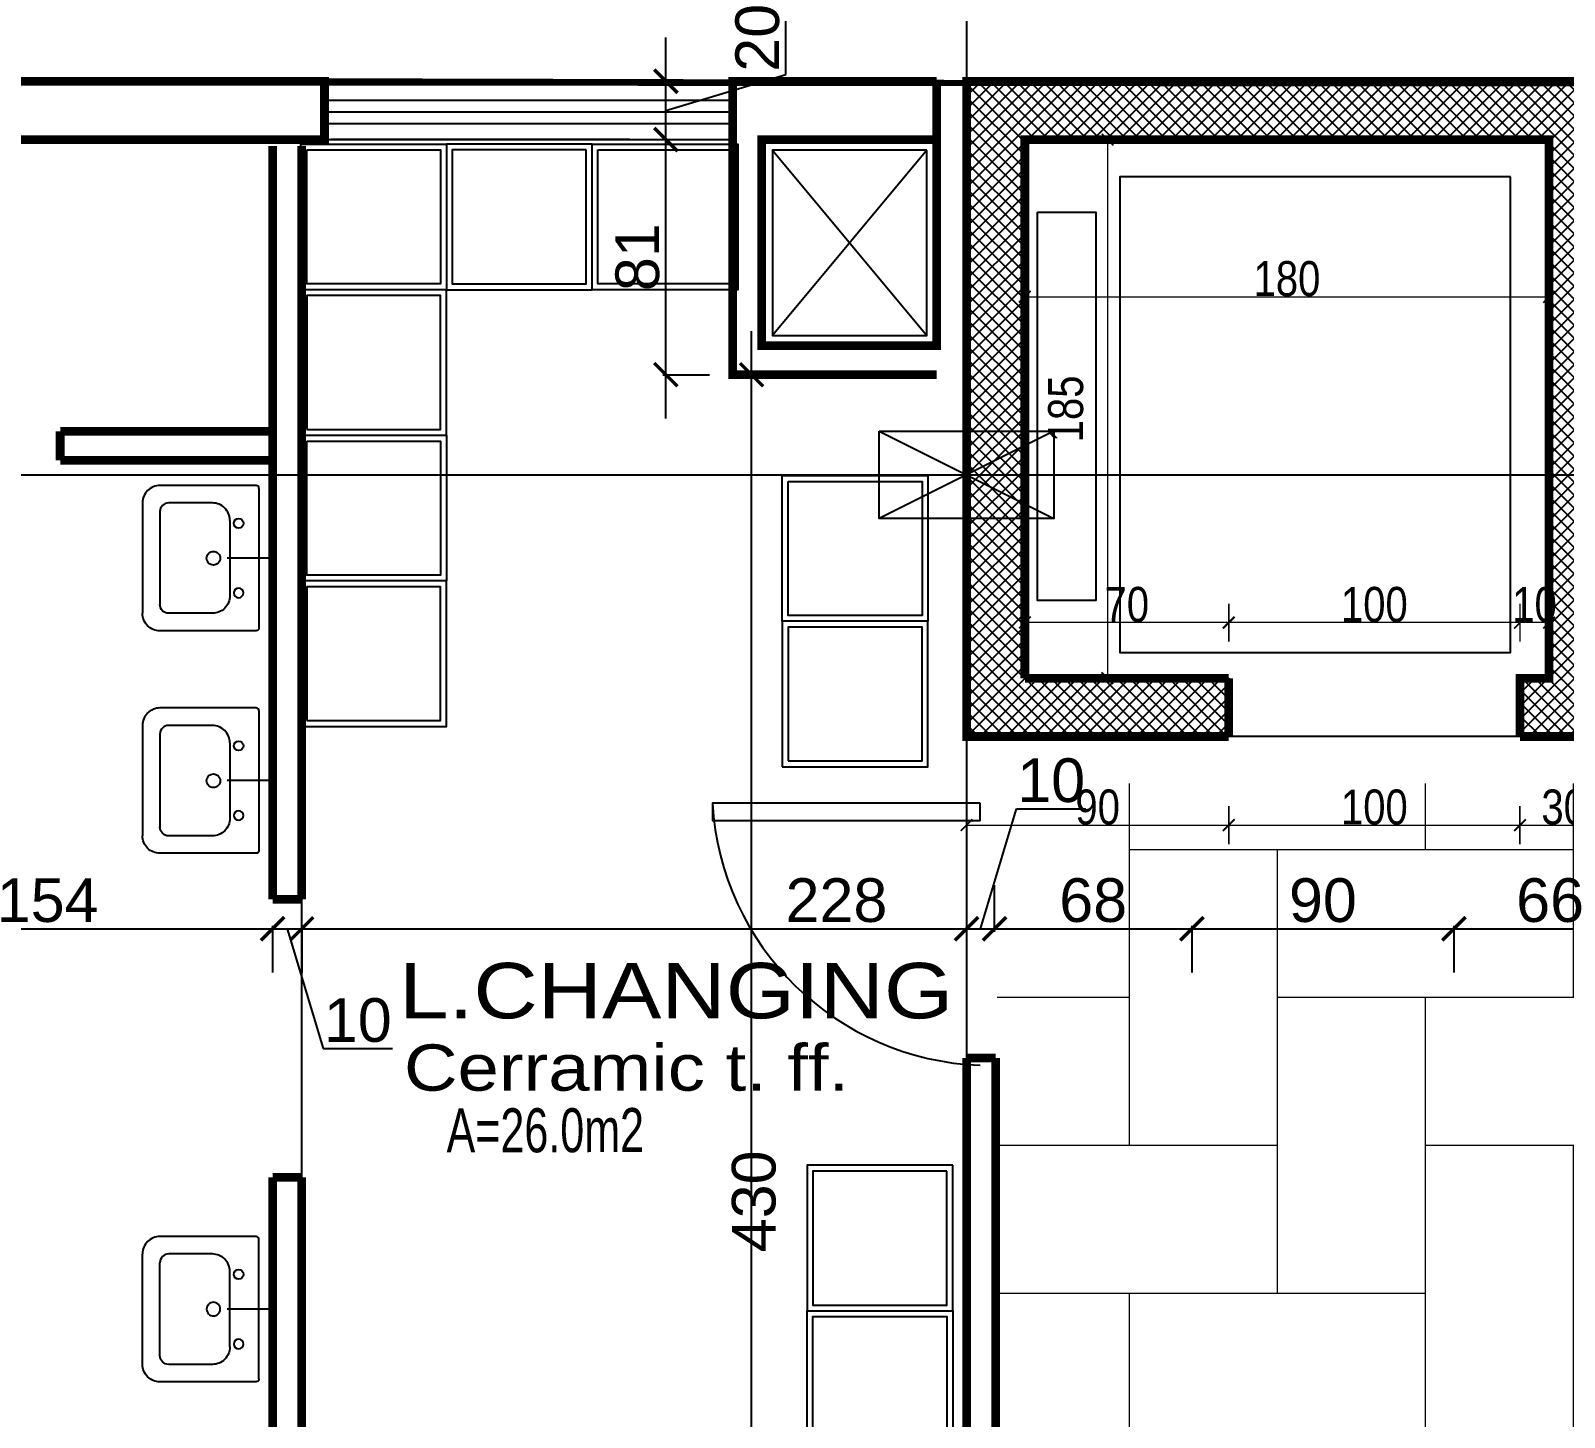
# Model space of a CAD drawing. Extents: x 250879 to 348495, y -51522 to -9360.
# Drawn here: x 293044 to 293570, y -20616 to -20140 of the extents above; entities that cross this region are included whole.
import ezdxf

# ---------------------------------------------------------------- set-up
doc = ezdxf.new("R2010")
doc.units = 0
doc.layers.get('0').update_dxf_attribs({"linetype": 'CONTINUOUS'})
doc.layers.get('DEFPOINTS').update_dxf_attribs({"color": 9, "linetype": 'CONTINUOUS'})
for name, color, linetype, lineweight in [('A-text finishing', 6, 'CONTINUOUS', 13), ('A-text function', 30, 'CONTINUOUS', 20), ('dimention', 151, 'CONTINUOUS', 13), ('FURN', 126, 'CONTINUOUS', 9)]:
    doc.layers.add(name, color=color, linetype=linetype, lineweight=lineweight)
for name, color, linetype in [('AXIS', 1, 'CONTINUOUS'), ('COLUMN', 5, 'CONTINUOUS'), ('elevat', 4, 'CONTINUOUS'), ('FURNITURE', 4, 'CONTINUOUS'), ('TEXT', 3, 'CONTINUOUS'), ('WALL', 7, 'CONTINUOUS')]:
    doc.layers.add(name, color=color, linetype=linetype)
doc.styles.add('ARIAL', font='BOD_CR.TTF', dxfattribs={"width": 1.199999999999999})
doc.styles.get("Standard").update_dxf_attribs({"font": 'sanss___.ttf', "height": 15})
doc.styles.add('yon', font='ARIALN.TTF')
doc.dimstyles.new('CM', dxfattribs={"dimscale": 0, "dimtxt": 12, "dimasz": 0.4, "dimexe": 50, "dimexo": 1000, "dimgap": 0.03, "dimtad": 1, "dimdec": 0, "dimzin": 0, "dimdsep": 46, "dimtxsty": 'yon', "dimblk": 'Ar thick3', "dimcen": 3, "dimdle": 8, "dimse1": 1, "dimse2": 1, "dimclrd": 8, "dimclre": 8, "dimclrt": 30, "dimadec": 0, "dimazin": 0, "dimtfac": 1, "dimtdec": 0, "dimtix": 1, "dimtmove": 1, "dimatfit": 3, "dimfxl": 50, "dimtolj": 1, "dimtzin": 0, "dimlwd": 9, "dimarcsym": 0})
doc.dimstyles.new('STANDARD$0', dxfattribs={"dimscale": 0, "dimtxt": 12, "dimasz": 8, "dimexe": 15, "dimexo": 0.0625, "dimgap": 2, "dimtad": 1, "dimdec": 0, "dimzin": 0, "dimdsep": 46, "dimtxsty": 'Standard', "dimblk1": 'ARCHTICK', "dimblk2": 'ARCHTICK', "dimsah": 1, "dimcen": 0.09, "dimdle": 15, "dimclrd": 3, "dimclre": 3, "dimclrt": 3, "dimazin": 0, "dimtfac": 1, "dimtdec": 0, "dimtofl": 0, "dimtmove": 1, "dimatfit": 3, "dimldrblk": 'ARCHTICK', "dimfxl": 1.045499999999997, "dimfxlon": 1, "dimtolj": 1, "dimtzin": 0, "dimarcsym": 0})

# ---------------------------------------------------------------- blocks, each defined once
blk = doc.blocks.new('COLUMN')
at = {"layer": 'AXIS'}
for p, q in [((236924.6994773077, -9644.256519553426), (236984.6994773077, -9674.256519553426)), ((236984.6994773077, -9644.256519553426), (236924.6994773077, -9674.256519553426))]:
    blk.add_line(p, q, dxfattribs=at)
at = {"layer": 'COLUMN'}
blk.add_lwpolyline([(236924.6994773077, -9644.256519553426), (236984.6994773077, -9644.256519553426), (236984.6994773077, -9674.256519553426), (236924.6994773077, -9674.256519553426)], close=True, dxfattribs=at)
blk = doc.blocks.new('AXISG')
at = {"layer": 'AXIS'}
for p, q in [((306395.3606382518, -19949.16446858895), (306395.3606382518, -23531.69156735711)), ((305609.1874572025, -20292.8329642961), (307936.9012656476, -20292.8329642961))]:
    blk.add_line(p, q, dxfattribs=at)
at = {"layer": 'WALL', "linetype": 'Continuous'}
blk.add_blockref('COLUMN', (69440.66116094415, -10633.57644474268), dxfattribs=at)
blk = doc.blocks.new('hg')
at = {"layer": 'elevat'}
for p, q in [((91202.31636477557, 75504.4290639425), (91202.31636477557, 75489.23745395713)), ((91177.35793847292, 75499.14039891952), (91177.35793847292, 75466.14039891952)), ((91226.27479107816, 75500.14039891952), (91178.35793847292, 75500.14039891952)), ((91227.27479107816, 75499.14039891952), (91227.27479107816, 75466.14039891952)), ((91215.27479107818, 75490.14039891952), (91189.35793847292, 75490.14039891952)), ((91183.35793847292, 75484.14039891952), (91183.35793847292, 75469.14039891952)), ((91221.27479107816, 75484.14039891952), (91221.27479107816, 75469.14039891952)), ((91218.27479107816, 75466.14039891952), (91186.35793847292, 75466.14039891952)), ((91221.27479107816, 75460.14039891952), (91183.35793847292, 75460.14039891952))]:
    blk.add_line(p, q, dxfattribs=at)
for centre, major_axis, ratio, start_param, end_param in [((91178.35793847292, 75499.14039891952), (0.7071067811882472, 0.7071067811882471), 0.9999999999951928, 0.7853981633998518, 2.35619449018994), ((91190.35793847292, 75493.14039891952), (-1.161119105061516, -1.161119105061516), 1, 3.141592653589793, 9.42477796076938), ((91189.35793847292, 75484.14039891952), (-4.242640687130913, 4.242640687130915), 0.9999999999945176, -0.7853981634001896, 0.7853981634001892), ((91183.35793847292, 75466.14039891952), (4.242640687123639, 4.242640687123639), 0.9999999999979474, 2.356194490191319, 3.926990816988267), ((91186.35793847292, 75469.14039891952), (2.121320343561819, 2.121320343561819), 0.9999999999979474, 2.356194490191319, 3.926990816988267)]:
    blk.add_ellipse(centre, major_axis=major_axis, ratio=ratio, start_param=start_param, end_param=end_param, dxfattribs=at)
at = {"layer": 'elevat', "extrusion": (0, 0, -1)}
for centre, major_axis, ratio, start_param, end_param in [((91226.27479107816, 75499.14039891952), (-0.7071067811882472, 0.7071067811882471), 0.9999999999951928, 0.7853981633998518, 2.35619449018994), ((91214.27479107818, 75493.14039891952), (-1.161119105065153, -1.161119105065153), 0.9999999999968666, 4.712388980384689, 10.99557428756427), ((91202.27479107818, 75484.49005854902), (-1.650171845256409, -1.650171845256409), 0.9999999999911816, 4.712388980384689, 10.99557428756427), ((91215.27479107818, 75484.14039891952), (4.242640687134552, 4.242640687134553), 0.9999999999928023, -0.7853981634010471, 0.7853981634010472), ((91218.27479107816, 75469.14039891952), (-2.121320343561819, 2.121320343561819), 0.9999999999979474, 2.356194490191319, 3.926990816988267), ((91221.27479107816, 75466.14039891952), (-4.242640687123639, 4.242640687123639), 0.9999999999979474, 2.356194490191319, 3.926990816988267)]:
    blk.add_ellipse(centre, major_axis=major_axis, ratio=ratio, start_param=start_param, end_param=end_param, dxfattribs=at)
blk = doc.blocks.new('_ARCHTICK')
at = {"color": 0, "linetype": 'ByBlock', "const_width": 0.15}
blk.add_lwpolyline([(-0.5, -0.5), (0.5, 0.5)], dxfattribs=at)
blk = doc.blocks.new('*D734')
at = {"layer": 'DEFPOINTS', "color": 0, "linetype": 'Continuous', "transparency": 16777216}
for p in [(293284.5906408271, -20258.43794118764), (293291.0886621567, -20258.43794118764), (293264.2650483239, -20688.127655297)]:
    blk.add_point(p, dxfattribs=at)
at = {"layer": 'WALL', "color": 3, "linetype": 'Continuous', "lineweight": -2, "transparency": 16777216}
for p, q in [((293291.0886621567, -20703.127655297), (293291.0886621567, -20243.43794118764)), ((293290.0431621567, -20258.43794118764), (293306.0886621567, -20258.43794118764)), ((293290.0431621567, -20688.127655297), (293306.0886621567, -20688.127655297))]:
    blk.add_line(p, q, dxfattribs=at)
at = {"layer": 'WALL', "color": 3, "linetype": 'Continuous', "lineweight": -2, "transparency": 16777216, "xscale": 8, "yscale": 8, "zscale": 8}
for p, rotation in [((293291.0886621567, -20258.43794118764), 90), ((293291.0886621567, -20688.127655297), 270)]:
    blk.add_blockref('_ARCHTICK', p, dxfattribs=dict(at, rotation=rotation))
at = {"layer": 'WALL', "color": 3, "linetype": 'Continuous', "transparency": 16777216, "insert": (293291.9157983607, -20542.31463247573), "char_height": 15, "attachment_point": 5, "rotation": 90}
blk.add_mtext('\\A1;430', dxfattribs=at)
blk = doc.blocks.new('*D735')
at = {"layer": 'DEFPOINTS', "color": 0, "linetype": 'Continuous', "transparency": 16777216}
for p in [(293244.8872764757, -20177.66837803005), (293261.6599256711, -20177.66837803005), (293255.1619043415, -20258.43794118764)]:
    blk.add_point(p, dxfattribs=at)
at = {"layer": 'WALL', "color": 3, "linetype": 'Continuous', "lineweight": -2, "transparency": 16777216}
for p, q in [((293261.6599256711, -20273.43794118764), (293261.6599256711, -20162.66837803005)), ((293260.6144256711, -20177.66837803005), (293276.6599256711, -20177.66837803005)), ((293260.6144256711, -20258.43794118764), (293276.6599256711, -20258.43794118764))]:
    blk.add_line(p, q, dxfattribs=at)
at = {"layer": 'WALL', "color": 3, "linetype": 'Continuous', "lineweight": -2, "transparency": 16777216, "xscale": 8, "yscale": 8, "zscale": 8}
for p, rotation in [((293261.6599256711, -20177.66837803005), 90), ((293261.6599256711, -20258.43794118764), 270)]:
    blk.add_blockref('_ARCHTICK', p, dxfattribs=dict(at, rotation=rotation))
at = {"layer": 'WALL', "color": 3, "linetype": 'Continuous', "transparency": 16777216, "insert": (293251.9335882225, -20218.0531596088), "char_height": 15, "attachment_point": 5, "rotation": 90}
blk.add_mtext('\\A1;81', dxfattribs=at)
blk = doc.blocks.new('*D736')
at = {"layer": 'DEFPOINTS', "color": 0, "linetype": 'Continuous', "transparency": 16777216}
for p in [(293230.9729567905, -20157.66837803005), (293261.6599256711, -20157.66837803005), (293244.8872764757, -20177.66837803005)]:
    blk.add_point(p, dxfattribs=at)
at = {"layer": 'WALL', "color": 3, "linetype": 'Continuous', "lineweight": -2, "transparency": 16777216}
for p, q in [((293302.8389380167, -20155.31467432635), (293302.8389380167, -20130.12125868849)), ((293261.6599256711, -20192.66837803005), (293261.6599256711, -20142.66837803005)), ((293260.6144256711, -20157.66837803005), (293276.6599256711, -20157.66837803005)), ((293261.6599256711, -20167.66837803005), (293302.8389380167, -20155.31467432635)), ((293260.6144256711, -20177.66837803005), (293276.6599256711, -20177.66837803005))]:
    blk.add_line(p, q, dxfattribs=at)
at = {"layer": 'WALL', "color": 3, "linetype": 'Continuous', "lineweight": -2, "transparency": 16777216, "xscale": 8, "yscale": 8, "zscale": 8}
for p, rotation in [((293261.6599256711, -20157.66837803005), 90), ((293261.6599256711, -20177.66837803005), 270)]:
    blk.add_blockref('_ARCHTICK', p, dxfattribs=dict(at, rotation=rotation))
at = {"layer": 'WALL', "color": 3, "linetype": 'Continuous', "transparency": 16777216, "insert": (293293.1126005682, -20142.71796650737), "char_height": 15, "attachment_point": 5, "rotation": 90}
blk.add_mtext('\\A1;20', dxfattribs=at)
blk = doc.blocks.new('*D739')
at = {"layer": 'DEFPOINTS', "color": 0, "linetype": 'Continuous', "transparency": 16777216}
for p in [(292972.1353686816, -20431.93111995945), (293126.6342208207, -20438.60436536954), (293126.6342208207, -20448.69684511051)]:
    blk.add_point(p, dxfattribs=at)
at = {"layer": 'WALL', "color": 3, "linetype": 'Continuous', "lineweight": -2, "transparency": 16777216}
for p, q in [((292957.1353686816, -20448.69684511051), (293141.6342208207, -20448.69684511051)), ((292972.1353686816, -20447.65134511051), (292972.1353686816, -20463.69684511051)), ((293126.6342208207, -20447.65134511051), (293126.6342208207, -20463.69684511051))]:
    blk.add_line(p, q, dxfattribs=at)
at = {"layer": 'WALL', "color": 3, "linetype": 'Continuous', "lineweight": -2, "transparency": 16777216, "xscale": 8, "yscale": 8, "zscale": 8, "rotation": 180}
blk.add_blockref('_ARCHTICK', (292972.1353686816, -20448.69684511051), dxfattribs=at)
at = {"layer": 'WALL', "color": 3, "linetype": 'Continuous', "lineweight": -2, "transparency": 16777216, "xscale": 8, "yscale": 8, "zscale": 8}
blk.add_blockref('_ARCHTICK', (293126.6342208207, -20448.69684511051), dxfattribs=at)
at = {"layer": 'WALL', "color": 3, "linetype": 'Continuous', "transparency": 16777216, "insert": (293049.3847947512, -20438.97050766195), "char_height": 15, "attachment_point": 5}
blk.add_mtext('\\A1;154', dxfattribs=at)
blk = doc.blocks.new('*D740')
at = {"layer": 'DEFPOINTS', "color": 0, "linetype": 'Continuous', "transparency": 16777216}
for p in [(293126.6342208207, -20438.60436536954), (293136.6342208207, -20438.60436536954), (293136.6342208207, -20448.69684511051)]:
    blk.add_point(p, dxfattribs=at)
at = {"layer": 'WALL', "color": 3, "linetype": 'Continuous', "lineweight": -2, "transparency": 16777216}
for p, q in [((293111.6342208207, -20448.69684511051), (293151.6342208207, -20448.69684511051)), ((293126.6342208207, -20447.65134511051), (293126.6342208207, -20463.69684511051)), ((293131.6342208207, -20448.69684511051), (293143.9879245245, -20489.87585745618)), ((293136.6342208207, -20447.65134511051), (293136.6342208207, -20463.69684511051)), ((293143.9879245245, -20489.87585745618), (293167.7615870759, -20489.87585745618))]:
    blk.add_line(p, q, dxfattribs=at)
at = {"layer": 'WALL', "color": 3, "linetype": 'Continuous', "lineweight": -2, "transparency": 16777216, "xscale": 8, "yscale": 8, "zscale": 8, "rotation": 180}
blk.add_blockref('_ARCHTICK', (293126.6342208207, -20448.69684511051), dxfattribs=at)
at = {"layer": 'WALL', "color": 3, "linetype": 'Continuous', "lineweight": -2, "transparency": 16777216, "xscale": 8, "yscale": 8, "zscale": 8}
blk.add_blockref('_ARCHTICK', (293136.6342208207, -20448.69684511051), dxfattribs=at)
at = {"layer": 'WALL', "color": 3, "linetype": 'Continuous', "transparency": 16777216, "insert": (293155.8747558002, -20480.14952000762), "char_height": 15, "attachment_point": 5}
blk.add_mtext('\\A1;10', dxfattribs=at)
blk = doc.blocks.new('*D741')
at = {"layer": 'DEFPOINTS', "color": 0, "linetype": 'Continuous', "transparency": 16777216}
for p in [(293364.9198133593, -20405.57480847526), (293136.6342208207, -20438.60436536954), (293364.9198133593, -20448.69684511051)]:
    blk.add_point(p, dxfattribs=at)
at = {"layer": 'WALL', "color": 3, "linetype": 'Continuous', "lineweight": -2, "transparency": 16777216}
for p, q in [((293121.6342208207, -20448.69684511051), (293379.9198133593, -20448.69684511051)), ((293136.6342208207, -20447.65134511051), (293136.6342208207, -20463.69684511051)), ((293364.9198133593, -20447.65134511051), (293364.9198133593, -20463.69684511051))]:
    blk.add_line(p, q, dxfattribs=at)
at = {"layer": 'WALL', "color": 3, "linetype": 'Continuous', "lineweight": -2, "transparency": 16777216, "xscale": 8, "yscale": 8, "zscale": 8, "rotation": 180}
blk.add_blockref('_ARCHTICK', (293136.6342208207, -20448.69684511051), dxfattribs=at)
at = {"layer": 'WALL', "color": 3, "linetype": 'Continuous', "lineweight": -2, "transparency": 16777216, "xscale": 8, "yscale": 8, "zscale": 8}
blk.add_blockref('_ARCHTICK', (293364.9198133593, -20448.69684511051), dxfattribs=at)
at = {"layer": 'WALL', "color": 3, "linetype": 'Continuous', "transparency": 16777216, "insert": (293320.2223452737, -20438.97050766195), "char_height": 15, "attachment_point": 5}
blk.add_mtext('\\A1;228', dxfattribs=at)
blk = doc.blocks.new('*D742')
at = {"layer": 'DEFPOINTS', "color": 0, "linetype": 'Continuous', "transparency": 16777216}
for p in [(293364.9198133593, -20405.57480847526), (293374.5043632401, -20448.69684511051), (293374.5043632401, -20493.12765529695)]:
    blk.add_point(p, dxfattribs=at)
at = {"layer": 'WALL', "color": 3, "linetype": 'Continuous', "lineweight": -2, "transparency": 16777216}
for p, q in [((293369.7120882997, -20448.69684511051), (293382.0657920034, -20407.51783276483)), ((293382.0657920034, -20407.51783276483), (293405.8394545548, -20407.51783276483)), ((293374.5043632401, -20449.74234511051), (293374.5043632401, -20433.69684511051)), ((293349.9198133593, -20448.69684511051), (293389.5043632401, -20448.69684511051)), ((293364.9198133593, -20447.65134511051), (293364.9198133593, -20463.69684511051))]:
    blk.add_line(p, q, dxfattribs=at)
at = {"layer": 'WALL', "color": 3, "linetype": 'Continuous', "lineweight": -2, "transparency": 16777216, "xscale": 8, "yscale": 8, "zscale": 8, "rotation": 180}
blk.add_blockref('_ARCHTICK', (293364.9198133593, -20448.69684511051), dxfattribs=at)
at = {"layer": 'WALL', "color": 3, "linetype": 'Continuous', "lineweight": -2, "transparency": 16777216, "xscale": 8, "yscale": 8, "zscale": 8}
blk.add_blockref('_ARCHTICK', (293374.5043632401, -20448.69684511051), dxfattribs=at)
at = {"layer": 'WALL', "color": 3, "linetype": 'Continuous', "transparency": 16777216, "insert": (293393.9526232791, -20397.79149531627), "char_height": 15, "attachment_point": 5}
blk.add_mtext('\\A1;10', dxfattribs=at)
blk = doc.blocks.new('*D743')
at = {"layer": 'DEFPOINTS', "color": 0, "linetype": 'Continuous', "transparency": 16777216}
for p in [(293442.2550983569, -20397.09950007161), (293442.2550983569, -20448.69684511051), (293374.5043632401, -20493.12765529695)]:
    blk.add_point(p, dxfattribs=at)
at = {"layer": 'WALL', "color": 3, "linetype": 'Continuous', "lineweight": -2, "transparency": 16777216}
for p, q in [((293374.5043632401, -20449.74234511051), (293374.5043632401, -20433.69684511051)), ((293359.5043632401, -20448.69684511051), (293457.2550983569, -20448.69684511051)), ((293442.2550983569, -20447.65134511051), (293442.2550983569, -20463.69684511051))]:
    blk.add_line(p, q, dxfattribs=at)
at = {"layer": 'WALL', "color": 3, "linetype": 'Continuous', "lineweight": -2, "transparency": 16777216, "xscale": 8, "yscale": 8, "zscale": 8, "rotation": 180}
blk.add_blockref('_ARCHTICK', (293374.5043632401, -20448.69684511051), dxfattribs=at)
at = {"layer": 'WALL', "color": 3, "linetype": 'Continuous', "lineweight": -2, "transparency": 16777216, "xscale": 8, "yscale": 8, "zscale": 8}
blk.add_blockref('_ARCHTICK', (293442.2550983569, -20448.69684511051), dxfattribs=at)
at = {"layer": 'WALL', "color": 3, "linetype": 'Continuous', "transparency": 16777216, "insert": (293408.3797307985, -20438.9602195961), "char_height": 15, "attachment_point": 5}
blk.add_mtext('\\A1;68', dxfattribs=at)
blk = doc.blocks.new('*D744')
at = {"layer": 'DEFPOINTS', "color": 0, "linetype": 'Continuous', "transparency": 16777216}
for p in [(293442.2550983569, -20397.09950007161), (293532.2550983569, -20397.09950007161), (293532.2550983569, -20448.69684511051)]:
    blk.add_point(p, dxfattribs=at)
at = {"layer": 'WALL', "color": 3, "linetype": 'Continuous', "lineweight": -2, "transparency": 16777216}
for p, q in [((293427.2550983569, -20448.69684511051), (293547.2550983569, -20448.69684511051)), ((293442.2550983569, -20447.65134511051), (293442.2550983569, -20463.69684511051)), ((293532.2550983569, -20447.65134511051), (293532.2550983569, -20463.69684511051))]:
    blk.add_line(p, q, dxfattribs=at)
at = {"layer": 'WALL', "color": 3, "linetype": 'Continuous', "lineweight": -2, "transparency": 16777216, "xscale": 8, "yscale": 8, "zscale": 8, "rotation": 180}
blk.add_blockref('_ARCHTICK', (293442.2550983569, -20448.69684511051), dxfattribs=at)
at = {"layer": 'WALL', "color": 3, "linetype": 'Continuous', "lineweight": -2, "transparency": 16777216, "xscale": 8, "yscale": 8, "zscale": 8}
blk.add_blockref('_ARCHTICK', (293532.2550983569, -20448.69684511051), dxfattribs=at)
at = {"layer": 'WALL', "color": 3, "linetype": 'Continuous', "transparency": 16777216, "insert": (293487.2550983569, -20438.97050766195), "char_height": 15, "attachment_point": 5}
blk.add_mtext('\\A1;90', dxfattribs=at)
blk = doc.blocks.new('*D745')
at = {"layer": 'DEFPOINTS', "color": 0, "linetype": 'Continuous', "transparency": 16777216}
for p in [(293532.2550983569, -20397.09950007161), (293598.2682888082, -20397.09950007161), (293598.2682888082, -20448.69684511051)]:
    blk.add_point(p, dxfattribs=at)
at = {"layer": 'WALL', "color": 3, "linetype": 'Continuous', "lineweight": -2, "transparency": 16777216}
for p, q in [((293517.2550983569, -20448.69684511051), (293613.2682888082, -20448.69684511051)), ((293532.2550983569, -20447.65134511051), (293532.2550983569, -20463.69684511051)), ((293598.2682888082, -20447.65134511051), (293598.2682888082, -20463.69684511051))]:
    blk.add_line(p, q, dxfattribs=at)
at = {"layer": 'WALL', "color": 3, "linetype": 'Continuous', "lineweight": -2, "transparency": 16777216, "xscale": 8, "yscale": 8, "zscale": 8, "rotation": 180}
blk.add_blockref('_ARCHTICK', (293532.2550983569, -20448.69684511051), dxfattribs=at)
at = {"layer": 'WALL', "color": 3, "linetype": 'Continuous', "lineweight": -2, "transparency": 16777216, "xscale": 8, "yscale": 8, "zscale": 8}
blk.add_blockref('_ARCHTICK', (293598.2682888082, -20448.69684511051), dxfattribs=at)
at = {"layer": 'WALL', "color": 3, "linetype": 'Continuous', "transparency": 16777216, "insert": (293565.2616935825, -20438.9602195961), "char_height": 15, "attachment_point": 5}
blk.add_mtext('\\A1;66', dxfattribs=at)
blk = doc.blocks.new('Ar thick3')
at = {"layer": 'dimention'}
blk.add_line((0, 16.22270537386066), (0, -16.22270537385884), dxfattribs=at)
at = {"layer": 'dimention', "const_width": 1.5}
blk.add_lwpolyline([(-5, -5.099295543877815), (5, 4.900704456122184)], dxfattribs=at)
blk = doc.blocks.new('*D1456')
at = {"layer": 'DEFPOINTS', "color": 0, "linetype": 'Continuous', "transparency": 16777216}
for p in [(275515.8736874223, -19138.96726523715), (275695.8736874223, -19138.96726523715), (275695.8736874223, -19192.94671258073)]:
    blk.add_point(p, dxfattribs=at)
at = {"layer": 'WALL', "color": 8, "linetype": 'Continuous', "lineweight": 9, "transparency": 16777216}
blk.add_line((275516.2736874223, -19192.94671258073), (275695.4736874222, -19192.94671258073), dxfattribs=at)
at = {"layer": 'WALL', "color": 8, "linetype": 'Continuous', "lineweight": 9, "transparency": 16777216, "xscale": 0.4, "yscale": 0.4, "zscale": 0.4, "rotation": 180}
blk.add_blockref('Ar thick3', (275515.8736874223, -19192.94671258073), dxfattribs=at)
at = {"layer": 'WALL', "color": 8, "linetype": 'Continuous', "lineweight": 9, "transparency": 16777216, "xscale": 0.4, "yscale": 0.4, "zscale": 0.4}
blk.add_blockref('Ar thick3', (275695.8736874223, -19192.94671258073), dxfattribs=at)
at = {"layer": 'WALL', "color": 30, "linetype": 'Continuous', "transparency": 16777216, "insert": (275605.8736874223, -19186.78983672807), "char_height": 12, "attachment_point": 5, "style": 'yon'}
blk.add_mtext('\\A1;180', dxfattribs=at)
blk = doc.blocks.new('*D1457')
at = {"layer": 'DEFPOINTS', "color": 0, "linetype": 'Continuous', "transparency": 16777216}
for p in [(275551.0883099155, -19138.96726523715), (275544.2439528528, -19323.96726523715), (275551.0883099155, -19323.96726523715)]:
    blk.add_point(p, dxfattribs=at)
at = {"layer": 'WALL', "color": 8, "linetype": 'Continuous', "lineweight": 9, "transparency": 16777216}
blk.add_line((275544.2439528528, -19139.36726523715), (275544.2439528528, -19323.56726523715), dxfattribs=at)
at = {"layer": 'WALL', "color": 8, "linetype": 'Continuous', "lineweight": 9, "transparency": 16777216, "xscale": 0.4, "yscale": 0.4, "zscale": 0.4}
for p, rotation in [((275544.2439528528, -19138.96726523715), 90), ((275544.2439528528, -19323.96726523715), 270)]:
    blk.add_blockref('Ar thick3', p, dxfattribs=dict(at, rotation=rotation))
at = {"layer": 'WALL', "color": 30, "linetype": 'Continuous', "transparency": 16777216, "insert": (275529.9433870927, -19231.46726523711), "char_height": 12, "attachment_point": 5, "rotation": 90, "style": 'yon'}
blk.add_mtext('\\A1;185', dxfattribs=at)
blk = doc.blocks.new('*D1471')
at = {"layer": 'DEFPOINTS', "color": 0, "linetype": 'Continuous', "transparency": 16777216}
for p in [(275495.8736874223, -19343.96726523715), (275585.8736874223, -19343.96726523715), (275585.8736874223, -19374.41912921058)]:
    blk.add_point(p, dxfattribs=at)
at = {"layer": 'WALL', "color": 8, "linetype": 'Continuous', "lineweight": 9, "transparency": 16777216}
blk.add_line((275496.2736874223, -19374.41912921058), (275585.4736874222, -19374.41912921058), dxfattribs=at)
at = {"layer": 'WALL', "color": 8, "linetype": 'Continuous', "lineweight": 9, "transparency": 16777216, "xscale": 0.4, "yscale": 0.4, "zscale": 0.4, "rotation": 180}
blk.add_blockref('Ar thick3', (275495.8736874223, -19374.41912921058), dxfattribs=at)
at = {"layer": 'WALL', "color": 8, "linetype": 'Continuous', "lineweight": 9, "transparency": 16777216, "xscale": 0.4, "yscale": 0.4, "zscale": 0.4}
blk.add_blockref('Ar thick3', (275585.8736874223, -19374.41912921058), dxfattribs=at)
at = {"layer": 'WALL', "color": 30, "linetype": 'Continuous', "transparency": 16777216, "insert": (275540.8736874223, -19368.26225335792), "char_height": 12, "attachment_point": 5, "style": 'yon'}
blk.add_mtext('\\A1;90', dxfattribs=at)
blk = doc.blocks.new('*D1472')
at = {"layer": 'DEFPOINTS', "color": 0, "linetype": 'Continuous', "transparency": 16777216}
for p in [(275585.8736874223, -19343.96726523715), (275685.8736874223, -19343.96726523715), (275685.8736874223, -19374.41912921058)]:
    blk.add_point(p, dxfattribs=at)
at = {"layer": 'WALL', "color": 8, "linetype": 'Continuous', "lineweight": 9, "transparency": 16777216}
blk.add_line((275586.2736874223, -19374.41912921058), (275685.4736874222, -19374.41912921058), dxfattribs=at)
at = {"layer": 'WALL', "color": 8, "linetype": 'Continuous', "lineweight": 9, "transparency": 16777216, "xscale": 0.4, "yscale": 0.4, "zscale": 0.4, "rotation": 180}
blk.add_blockref('Ar thick3', (275585.8736874223, -19374.41912921058), dxfattribs=at)
at = {"layer": 'WALL', "color": 8, "linetype": 'Continuous', "lineweight": 9, "transparency": 16777216, "xscale": 0.4, "yscale": 0.4, "zscale": 0.4}
blk.add_blockref('Ar thick3', (275685.8736874223, -19374.41912921058), dxfattribs=at)
at = {"layer": 'WALL', "color": 30, "linetype": 'Continuous', "transparency": 16777216, "insert": (275635.8736874223, -19368.26225335792), "char_height": 12, "attachment_point": 5, "style": 'yon'}
blk.add_mtext('\\A1;100', dxfattribs=at)
blk = doc.blocks.new('*D1473')
at = {"layer": 'DEFPOINTS', "color": 0, "linetype": 'Continuous', "transparency": 16777216}
for p in [(275685.8736874223, -19343.96726523715), (275715.8736874223, -19343.96726523715), (275715.8736874223, -19374.41912921058)]:
    blk.add_point(p, dxfattribs=at)
at = {"layer": 'WALL', "color": 8, "linetype": 'Continuous', "lineweight": 9, "transparency": 16777216}
blk.add_line((275686.2736874223, -19374.41912921058), (275715.4736874222, -19374.41912921058), dxfattribs=at)
at = {"layer": 'WALL', "color": 8, "linetype": 'Continuous', "lineweight": 9, "transparency": 16777216, "xscale": 0.4, "yscale": 0.4, "zscale": 0.4, "rotation": 180}
blk.add_blockref('Ar thick3', (275685.8736874223, -19374.41912921058), dxfattribs=at)
at = {"layer": 'WALL', "color": 8, "linetype": 'Continuous', "lineweight": 9, "transparency": 16777216, "xscale": 0.4, "yscale": 0.4, "zscale": 0.4}
blk.add_blockref('Ar thick3', (275715.8736874223, -19374.41912921058), dxfattribs=at)
at = {"layer": 'WALL', "color": 30, "linetype": 'Continuous', "transparency": 16777216, "insert": (275700.8736874223, -19368.26225335792), "char_height": 12, "attachment_point": 5, "style": 'yon'}
blk.add_mtext('\\A1;30', dxfattribs=at)
blk = doc.blocks.new('*D1474')
at = {"layer": 'DEFPOINTS', "color": 0, "linetype": 'Continuous', "transparency": 16777216}
for p in [(275685.8736874223, -19304.85455504493), (275685.8736874223, -19323.96726523715), (275695.8736874223, -19323.96726523715)]:
    blk.add_point(p, dxfattribs=at)
at = {"layer": 'WALL', "color": 8, "linetype": 'Continuous', "lineweight": 9, "transparency": 16777216}
for p, q in [((275685.4736874222, -19304.85455504493), (275685.0736874223, -19304.85455504493)), ((275695.8736874223, -19304.85455504493), (275685.8736874223, -19304.85455504493)), ((275696.2736874223, -19304.85455504493), (275696.6736874222, -19304.85455504493))]:
    blk.add_line(p, q, dxfattribs=at)
at = {"layer": 'WALL', "color": 8, "linetype": 'Continuous', "lineweight": 9, "transparency": 16777216, "xscale": 0.4, "yscale": 0.4, "zscale": 0.4}
blk.add_blockref('Ar thick3', (275685.8736874223, -19304.85455504493), dxfattribs=at)
at = {"layer": 'WALL', "color": 8, "linetype": 'Continuous', "lineweight": 9, "transparency": 16777216, "xscale": 0.4, "yscale": 0.4, "zscale": 0.4, "rotation": 180}
blk.add_blockref('Ar thick3', (275695.8736874223, -19304.85455504493), dxfattribs=at)
at = {"layer": 'WALL', "color": 30, "linetype": 'Continuous', "transparency": 16777216, "insert": (275690.8736874223, -19298.69767919228), "char_height": 12, "attachment_point": 5, "style": 'yon'}
blk.add_mtext('\\A1;10', dxfattribs=at)
blk = doc.blocks.new('*D1475')
at = {"layer": 'DEFPOINTS', "color": 0, "linetype": 'Continuous', "transparency": 16777216}
for p in [(275585.8736874223, -19304.85455504493), (275585.8736874223, -19323.96726523715), (275685.8736874223, -19323.96726523715)]:
    blk.add_point(p, dxfattribs=at)
at = {"layer": 'WALL', "color": 8, "linetype": 'Continuous', "lineweight": 9, "transparency": 16777216}
blk.add_line((275685.4736874222, -19304.85455504493), (275586.2736874223, -19304.85455504493), dxfattribs=at)
at = {"layer": 'WALL', "color": 8, "linetype": 'Continuous', "lineweight": 9, "transparency": 16777216, "xscale": 0.4, "yscale": 0.4, "zscale": 0.4, "rotation": 180}
blk.add_blockref('Ar thick3', (275585.8736874223, -19304.85455504493), dxfattribs=at)
at = {"layer": 'WALL', "color": 8, "linetype": 'Continuous', "lineweight": 9, "transparency": 16777216, "xscale": 0.4, "yscale": 0.4, "zscale": 0.4}
blk.add_blockref('Ar thick3', (275685.8736874223, -19304.85455504493), dxfattribs=at)
at = {"layer": 'WALL', "color": 30, "linetype": 'Continuous', "transparency": 16777216, "insert": (275635.8736874223, -19298.69767919228), "char_height": 12, "attachment_point": 5, "style": 'yon'}
blk.add_mtext('\\A1;100', dxfattribs=at)
blk = doc.blocks.new('*D1476')
at = {"layer": 'DEFPOINTS', "color": 0, "linetype": 'Continuous', "transparency": 16777216}
for p in [(275515.8736874223, -19304.85455504493), (275515.8736874223, -19323.96726523715), (275585.8736874223, -19323.96726523715)]:
    blk.add_point(p, dxfattribs=at)
at = {"layer": 'WALL', "color": 8, "linetype": 'Continuous', "lineweight": 9, "transparency": 16777216}
blk.add_line((275585.4736874222, -19304.85455504493), (275516.2736874223, -19304.85455504493), dxfattribs=at)
at = {"layer": 'WALL', "color": 8, "linetype": 'Continuous', "lineweight": 9, "transparency": 16777216, "xscale": 0.4, "yscale": 0.4, "zscale": 0.4, "rotation": 180}
blk.add_blockref('Ar thick3', (275515.8736874223, -19304.85455504493), dxfattribs=at)
at = {"layer": 'WALL', "color": 8, "linetype": 'Continuous', "lineweight": 9, "transparency": 16777216, "xscale": 0.4, "yscale": 0.4, "zscale": 0.4}
blk.add_blockref('Ar thick3', (275585.8736874223, -19304.85455504493), dxfattribs=at)
at = {"layer": 'WALL', "color": 30, "linetype": 'Continuous', "transparency": 16777216, "insert": (275550.8736874223, -19298.69767919228), "char_height": 12, "attachment_point": 5, "style": 'yon'}
blk.add_mtext('\\A1;70', dxfattribs=at)
blk = doc.blocks.new('LIFT G2')
at = {"layer": 'AXIS'}
h = blk.add_hatch(dxfattribs=at)
h.set_pattern_fill('ANSI37', color=256, style=0)
h.set_pattern_definition([(45, (0, 0), (-2.245064030267288, 2.245064030267288), []), (135, (0, 0), (-2.245064030267288, -2.245064030267288), [])])
h.paths.add_polyline_path([(275715.8736874223, -19118.96726523715), (275495.8736874223, -19118.96726523715), (275495.8736874223, -19343.96726523715), (275585.8736874223, -19343.96726523715), (275585.8736874223, -19323.96726523715), (275515.8736874223, -19323.96726523715), (275515.8736874223, -19138.96726523715), (275695.8736874223, -19138.96726523715), (275695.8736874223, -19323.96726523715), (275685.8736874223, -19323.96726523715), (275685.8736874223, -19343.96726523716), (275715.8736874223, -19343.96726523715)])
at = {"layer": 'FURNITURE'}
blk.add_line((275685.8736874223, -19343.96726523715), (275585.8736874223, -19343.96726523715), dxfattribs=at)
for points in [[(275682.5630394979, -19151.7460648081), (275548.4294014234, -19151.7460648081), (275548.4294014234, -19315.12188278181), (275682.5630394979, -19315.12188278181)], [(275520.250604757, -19163.94196494941), (275540.224085688, -19163.94196494941), (275540.224085688, -19297.27564186958), (275520.250604757, -19297.27564186958)]]:
    blk.add_lwpolyline(points, close=True, dxfattribs=at)
at = {"layer": 'WALL', "linetype": 'Continuous'}
for p, q in [((275495.8736874223, -19343.96726523715), (275495.8736874223, -19118.96726523715)), ((275495.8736874223, -19118.96726523715), (275715.8736874223, -19118.96726523715)), ((275715.8736874223, -19118.96726523715), (275715.8736874223, -19343.96726523715)), ((275695.8736874223, -19138.96726523715), (275515.8736874223, -19138.96726523715)), ((275515.8736874223, -19138.96726523715), (275515.8736874223, -19323.96726523715)), ((275695.8736874223, -19323.96726523715), (275695.8736874223, -19138.96726523715)), ((275515.8736874223, -19323.96726523715), (275585.8736874223, -19323.96726523715)), ((275585.8736874223, -19323.96726523715), (275585.8736874223, -19343.96726523715)), ((275685.8736874223, -19343.96726523715), (275685.8736874223, -19323.96726523715)), ((275685.8736874223, -19323.96726523715), (275695.8736874223, -19323.96726523715)), ((275585.8736874223, -19343.96726523715), (275495.8736874223, -19343.96726523715)), ((275585.8736874223, -19343.96726523715), (275495.8736874223, -19343.96726523715)), ((275715.8736874223, -19343.96726523715), (275685.8736874223, -19343.96726523715))]:
    blk.add_line(p, q, dxfattribs=at)
at = {"layer": 'WALL', "linetype": 'Continuous', "const_width": 3}
for points in [[(275585.8736874223, -19343.96726523715), (275495.8736874223, -19343.96726523715), (275495.8736874223, -19118.96726523715), (275715.8736874223, -19118.96726523715), (275715.8736874223, -19343.96726523715), (275685.8736874223, -19343.96726523715)], [(275515.8736874223, -19323.96726523715), (275515.8736874223, -19138.96726523715), (275695.8736874223, -19138.96726523715), (275695.8736874223, -19323.96726523715), (275685.8736874223, -19323.96726523715)], [(275585.8736874223, -19323.96726523715), (275515.8736874223, -19323.96726523715)], [(275585.8736874223, -19343.96726523715), (275585.8736874223, -19323.96726523715)], [(275695.8736874223, -19323.96726523715), (275685.8736874223, -19323.96726523715), (275685.8736874223, -19343.96726523715)]]:
    blk.add_lwpolyline(points, dxfattribs=at)
at = {"layer": 'WALL', "linetype": 'Continuous'}
for base, p1, p2, picture, middle in [((275695.8736874223, -19192.94671258073), (275515.8736874223, -19138.96726523715), (275695.8736874223, -19138.96726523715), '*D1456', (275605.8736874223, -19186.78983672807)), ((275515.8736874223, -19304.85455504493), (275585.8736874223, -19323.96726523715), (275515.8736874223, -19323.96726523715), '*D1476', (275550.8736874223, -19298.69767919228)), ((275585.8736874223, -19304.85455504493), (275685.8736874223, -19323.96726523715), (275585.8736874223, -19323.96726523715), '*D1475', (275635.8736874223, -19298.69767919228)), ((275685.8736874223, -19304.85455504493), (275695.8736874223, -19323.96726523715), (275685.8736874223, -19323.96726523715), '*D1474', (275690.8736874223, -19298.69767919228)), ((275585.8736874223, -19374.41912921058), (275495.8736874223, -19343.96726523715), (275585.8736874223, -19343.96726523715), '*D1471', (275540.8736874223, -19368.26225335792)), ((275685.8736874223, -19374.41912921058), (275585.8736874223, -19343.96726523715), (275685.8736874223, -19343.96726523715), '*D1472', (275635.8736874223, -19368.26225335792)), ((275715.8736874223, -19374.41912921058), (275685.8736874223, -19343.96726523715), (275715.8736874223, -19343.96726523715), '*D1473', (275700.8736874223, -19368.26225335792))]:
    dim = blk.add_linear_dim(base=base, p1=p1, p2=p2, dimstyle='CM', override={"dimscale": 1}, dxfattribs=at)
    dim.commit()
    dim.dimension.update_dxf_attribs({"geometry": picture, "text_midpoint": middle})
dim = blk.add_linear_dim(base=(275544.2439528528, -19323.96726523715), p1=(275551.0883099155, -19138.96726523715), p2=(275551.0883099155, -19323.96726523715), angle=90, dimstyle='CM', override={"dimscale": 1}, dxfattribs=at)
dim.commit()
dim.dimension.update_dxf_attribs({"geometry": '*D1457', "text_midpoint": (275536.1002629453, -19231.46726523711), "dimtype": 128})

msp = doc.modelspace()

# ---------------------------------------------------------------- hatches: boundary and pattern name
at = {"layer": 'A-text function'}
h = msp.add_hatch(dxfattribs=at)
h.set_pattern_fill('AR-HBONE', color=256, scale=0.5, angle=45, style=0)
h.set_pattern_definition([(90, (0, 0), (-50.79999999999999, 50.80000000000001), [152.4, -50.8]), (180, (3.552713678800501e-15, 50.79996537400395), (-50.79999999999999, 50.80000000000001), [152.4, -50.8])])
h.paths.add_polyline_path([(293701.894807768, -21712.91525742906), (293701.8948077681, -20398.83802715887), (293375.464545979, -20398.83802715887), (293375.464545979, -20493.12765529695), (293374.9198133593, -20677.8329642961), (293560.6966629301, -20678.01156637107), (293560.6966629302, -21077.83296429588), (293394.9198133593, -21077.83296429611), (293394.9198133593, -21492.8329642961), (293480.1348287514, -21492.8329642961), (293480.1348287514, -21712.91525742906)])
h.paths.add_polyline_path([(293701.894807768, -21907.83296429616), (293701.894807768, -21712.91525742907), (292949.4429352068, -21712.91525742906), (292949.4429352068, -21907.83296429616)])

# ---------------------------------------------------------------- linework, layer by layer
at = {"layer": 'AXIS'}
for p, q in [((293364.9198133593, -19501.49473546498), (293364.9198133593, -23531.69156735711)), ((293351.2948576565, -20181.28057765623), (293298.2243642255, -20244.99920302711)), ((293298.2243642255, -20181.28057765623), (293351.2948576565, -20244.99920302711)), ((292810.0747194011, -20292.8329642961), (294906.460440755, -20292.8329642961))]:
    msp.add_line(p, q, dxfattribs=at)
at = {"layer": 'FURNITURE', "ltscale": 3}
for p, q in [((293144.4429352068, -20157.66837803005), (293354.5906408272, -20157.66837803005)), ((293144.4429352068, -20164.1276194356), (293284.5906408271, -20164.1276194356)), ((293144.4429352068, -20172.1276194356), (293284.5906408271, -20172.1276194356)), ((293144.4429352068, -20177.66837803005), (293284.5906408271, -20177.66837803005)), ((293136.6342208207, -20534.05626567582), (293136.6342208207, -20438.60436536954))]:
    msp.add_line(p, q, dxfattribs=at)
at = {"layer": 'FURNITURE'}
msp.add_line((293369.590640827, -20405.57480847523), (293277.6272898748, -20405.57480847526), dxfattribs=at)
for points in [[(293136.32253128, -20179.23017888056), (293186.32253128, -20179.23017888056), (293186.32253128, -20229.23017888056), (293136.32253128, -20229.23017888056)], [(293138.32253128, -20181.23017888056), (293184.32253128, -20181.23017888056), (293184.32253128, -20227.23017888056), (293138.32253128, -20227.23017888056)], [(293236.32253128, -20179.23017888056), (293186.32253128, -20179.23017888056), (293186.32253128, -20229.23017888056), (293236.32253128, -20229.23017888056)], [(293234.32253128, -20181.23017888056), (293188.32253128, -20181.23017888056), (293188.32253128, -20227.23017888056), (293234.32253128, -20227.23017888056)], [(293236.32253128, -20179.23017888056), (293286.32253128, -20179.23017888056), (293286.32253128, -20229.23017888056), (293236.32253128, -20229.23017888056)], [(293238.32253128, -20181.23017888056), (293284.32253128, -20181.23017888056), (293284.32253128, -20227.23017888056), (293238.32253128, -20227.23017888056)], [(293136.32253128, -20279.23017888056), (293186.32253128, -20279.23017888056), (293186.32253128, -20229.23017888056), (293136.32253128, -20229.23017888056)], [(293138.32253128, -20277.23017888056), (293184.32253128, -20277.23017888056), (293184.32253128, -20231.23017888056), (293138.32253128, -20231.23017888056)], [(293136.32253128, -20279.23017888056), (293186.32253128, -20279.23017888056), (293186.32253128, -20329.23017888056), (293136.32253128, -20329.23017888056)], [(293138.32253128, -20281.23017888056), (293184.32253128, -20281.23017888056), (293184.32253128, -20327.23017888056), (293138.32253128, -20327.23017888056)], [(293301.6297274622, -20293.07500161108), (293351.6297274622, -20293.07500161108), (293351.6297274622, -20343.07500161108), (293301.6297274622, -20343.07500161108)], [(293303.6297274622, -20295.07500161108), (293349.6297274622, -20295.07500161108), (293349.6297274622, -20341.07500161108), (293303.6297274622, -20341.07500161108)], [(293136.32253128, -20379.23017888056), (293186.32253128, -20379.23017888056), (293186.32253128, -20329.23017888056), (293136.32253128, -20329.23017888056)], [(293138.32253128, -20377.23017888056), (293184.32253128, -20377.23017888056), (293184.32253128, -20331.23017888056), (293138.32253128, -20331.23017888056)], [(293301.6297274622, -20393.07500161108), (293351.6297274622, -20393.07500161108), (293351.6297274622, -20343.07500161108), (293301.6297274622, -20343.07500161108)], [(293303.6297274622, -20391.07500161108), (293349.6297274622, -20391.07500161108), (293349.6297274622, -20345.07500161108), (293303.6297274622, -20345.07500161108)], [(293360.1551834393, -20529.91632155247), (293310.1551834393, -20529.91632155247), (293310.1551834393, -20579.91632155247), (293360.1551834393, -20579.91632155247)], [(293358.1551834393, -20531.91632155247), (293312.1551834393, -20531.91632155247), (293312.1551834393, -20577.91632155247), (293358.1551834393, -20577.91632155247)], [(293360.1551834393, -20629.91632155247), (293310.1551834393, -20629.91632155247), (293310.1551834393, -20579.91632155247), (293360.1551834393, -20579.91632155247)], [(293358.1551834393, -20627.91632155247), (293312.1551834393, -20627.91632155247), (293312.1551834393, -20581.91632155247), (293358.1551834393, -20581.91632155247)]]:
    msp.add_lwpolyline(points, close=True, dxfattribs=at)
at = {"layer": 'FURNITURE', "flags": 128}
msp.add_lwpolyline([(293369.590640827, -20405.57480847526), (293277.6272898748, -20405.57480847526), (293277.6272898748, -20411.57480847526), (293369.590640827, -20411.57480847526), (293369.590640827, -20405.57480847523)], dxfattribs=at)
at = {"layer": 'FURNITURE'}
msp.add_arc((293373.0715089754, -20400.03323893821), 95.6049577828679, 183.3229093309681, 267.913464450939, dxfattribs=at)
at = {"layer": 'WALL', "linetype": 'Continuous'}
for p, q in [((294465.7156147787, -20157.66837786828), (292904.442935207, -20157.66837786374)), ((293144.4429352068, -20168.1276194356), (293284.5906408271, -20168.1276194356)), ((293374.9198133593, -20493.12765529695), (293374.9198133593, -20493.12765529692))]:
    msp.add_line(p, q, dxfattribs=at)
at = {"layer": 'WALL', "ltscale": 3}
msp.add_line((293249.1440207529, -20177.66837803005), (293146.6300077214, -20177.66837803005), dxfattribs=at)
msp.add_line((293249.1440207529, -20177.66837803005), (293146.6300077214, -20177.66837803005), dxfattribs=at)
at = {"layer": 'WALL', "linetype": 'Continuous', "ltscale": 3}
msp.add_line((293364.9198133593, -20493.12765529695), (293364.9198133593, -20493.12765529692), dxfattribs=at)
at = {"layer": 'WALL', "linetype": 'Continuous', "const_width": 3}
for points in [[(292720.0118131653, -21907.83296429605), (292720.011813165, -21477.8329642961), (292789.4429352062, -21477.8329642961), (292789.4429352068, -20272.66837802973), (292904.4429352069, -20272.66837803012), (292904.4429352218, -20157.668377999), (294465.7156147903, -20157.66837802988), (294465.7156147906, -20272.66837803004), (294580.7156147904, -20272.66837802973), (294580.7156147903, -20707.8329642961), (294580.7156147903, -20707.8329642961), (294580.7156147903, -20707.8329642961), (293701.8948077681, -20709.57149138337), (293701.8948077681, -20497.31333556247)], [(292904.442935207, -20157.66837802988), (292904.4429352069, -20177.66837802995), (293144.4429352068, -20177.66837802988), (293144.4429352068, -20157.66837803005), (292904.4429352069, -20157.668377999)], [(293354.5906408272, -20157.66837803005), (293294.5906408271, -20157.66837803005), (293284.5906408271, -20157.66837803005), (293284.5906408271, -20248.43794118764), (293284.5906408271, -20258.43794118764), (293354.5906408272, -20258.43794118764)], [(293354.5906408272, -20157.66837803005), (293354.5906408272, -20177.66837802988), (293294.5906408272, -20177.66837802988), (293294.5906408272, -20248.43794118764), (293354.5906408272, -20248.43794118764), (293354.5906408272, -20177.66837802988)], [(293126.6342208207, -20438.60436536954), (293126.6342208207, -20179.87479118188)], [(293136.6342208207, -20438.60436536954), (293136.6342208207, -20179.87479118188)], [(293053.694118801, -20277.8329642961), (293053.694118801, -20287.8329642961)], [(293053.694118801, -20277.8329642961), (293126.6342208207, -20277.8329642961)], [(293053.694118801, -20287.8329642961), (293126.6342208207, -20287.8329642961)], [(293136.6342208207, -20438.60436536954), (293126.6342208207, -20438.60436536954)], [(293374.9198133593, -20493.12765529695), (293364.9198133593, -20493.12765529695)], [(293364.9198133593, -20493.12765529695), (293364.9198133593, -20677.8329642961)], [(293374.9198133593, -20493.12765529695), (293374.9198133593, -20677.8329642961)], [(293126.6342208207, -20534.05626567582), (293126.6342208207, -20688.127655297)], [(293136.6342208207, -20534.05626567582), (293126.6342208207, -20534.05626567582)], [(293136.6342208207, -20534.05626567582), (293136.6342208207, -20688.127655297)]]:
    msp.add_lwpolyline(points, dxfattribs=at)
at = {"layer": 'WALL', "linetype": 'Continuous', "ltscale": 3}
msp.add_lwpolyline([(293144.4429352069, -20177.66837803005), (293184.4429352069, -20177.66837803005)], dxfattribs=at)
at = {"layer": 'WALL', "linetype": 'Continuous'}
msp.add_lwpolyline([(293351.2948576565, -20181.28057765623), (293298.2243642255, -20181.28057765623), (293298.2243642255, -20244.99920302711), (293351.2948576565, -20244.99920302711)], close=True, dxfattribs=at)

# ---------------------------------------------------------------- block references
at = {"layer": 'FURN', "xscale": -1, "rotation": 270}
for p in [(217621.7992708398, -111523.7331149633), (217621.7992708398, -111600.1526287274)]:
    msp.add_blockref('hg', p, dxfattribs=at)
at = {"layer": 'FURN', "rotation": 270}
msp.add_blockref('hg', (217621.7992708398, 70622.9628069175), dxfattribs=at)
at = {"layer": 'WALL', "linetype": 'Continuous'}
for name, p in [('AXISG', (-13030.44082489255, 0)), ('LIFT G2', (17869.04612593708, -1038.7011127929))]:
    msp.add_blockref(name, p, dxfattribs=at)

# ---------------------------------------------------------------- texts
at = {"layer": 'A-text finishing', "style": 'ARIAL', "width": 1.199999999999999}
msp.add_text('Cerramic t. ff.', height=15.87599999999759, dxfattribs=at).set_placement((293171.7374466902, -20504.31438951386))
at = {"layer": 'A-text function', "insert": (293170.077352602, -20460.42956254249), "char_height": 19.05119999999711, "width": 577.1609087999186, "attachment_point": 1, "style": 'ARIAL'}
msp.add_mtext('L.CHANGING', dxfattribs=at)
at = {"layer": 'TEXT', "width": 0.7}
msp.add_text('A=26.0m2', height=15.11999999999771, rotation=0.1269454545238823, dxfattribs=at).set_placement((293186.3677637395, -20525.53273083216))

# ---------------------------------------------------------------- dimensions: what is measured, and where the dimension line sits
at = {"layer": 'WALL', "linetype": 'Continuous'}
for base, p1, p2, picture, middle in [((293261.6599256711, -20157.66837803005), (293244.8872764757, -20177.66837803005), (293230.9729567905, -20157.66837803005), '*D736', (293293.1126005682, -20153.3146743263)), ((293261.6599256711, -20177.66837803005), (293255.1619043415, -20258.43794118764), (293244.8872764757, -20177.66837803005), '*D735', (293251.9335882225, -20218.0531596088))]:
    dim = msp.add_linear_dim(base=base, p1=p1, p2=p2, angle=90, dimstyle='STANDARD$0', override={"dimscale": 1}, dxfattribs=at)
    dim.commit()
    dim.dimension.update_dxf_attribs({"geometry": picture, "text_midpoint": middle})
dim = msp.add_linear_dim(base=(293291.0886621567, -20258.43794118764), p1=(293264.2650483239, -20688.127655297), p2=(293284.5906408271, -20258.43794118764), angle=90, dimstyle='STANDARD$0', override={"dimscale": 1}, dxfattribs=at)
dim.commit()
dim.dimension.update_dxf_attribs({"geometry": '*D734', "text_midpoint": (293301.6524238751, -20542.31463247573), "dimtype": 160})
for base, p1, p2, picture, middle in [((293374.5043632401, -20448.69684511051), (293364.9198133593, -20405.57480847526), (293374.5043632401, -20493.12765529695), '*D742', (293384.0657920034, -20397.79149531627)), ((293442.2550983569, -20448.69684511051), (293374.5043632401, -20493.12765529695), (293442.2550983569, -20397.09950007161), '*D743', (293408.3797307985, -20438.9602195961)), ((293532.2550983569, -20448.69684511051), (293442.2550983569, -20397.09950007161), (293532.2550983569, -20397.09950007161), '*D744', (293487.2550983569, -20438.97050766195)), ((293598.2682888082, -20448.69684511051), (293532.2550983569, -20397.09950007161), (293598.2682888082, -20397.09950007161), '*D745', (293565.2616935825, -20438.9602195961)), ((293126.6342208207, -20448.69684511051), (292972.1353686816, -20431.93111995945), (293126.6342208207, -20438.60436536954), '*D739', (293049.3847947512, -20438.97050766195)), ((293136.6342208207, -20448.69684511051), (293126.6342208207, -20438.60436536954), (293136.6342208207, -20438.60436536954), '*D740', (293145.9879245245, -20480.14952000762))]:
    dim = msp.add_linear_dim(base=base, p1=p1, p2=p2, dimstyle='STANDARD$0', override={"dimscale": 1}, dxfattribs=at)
    dim.commit()
    dim.dimension.update_dxf_attribs({"geometry": picture, "text_midpoint": middle})
dim = msp.add_linear_dim(base=(293364.9198133593, -20448.69684511051), p1=(293136.6342208207, -20438.60436536954), p2=(293364.9198133593, -20405.57480847526), dimstyle='STANDARD$0', override={"dimscale": 1}, dxfattribs=at)
dim.commit()
dim.dimension.update_dxf_attribs({"geometry": '*D741', "text_midpoint": (293320.2223452737, -20448.69684511051), "dimtype": 160})

doc.saveas('drawing.dxf')
